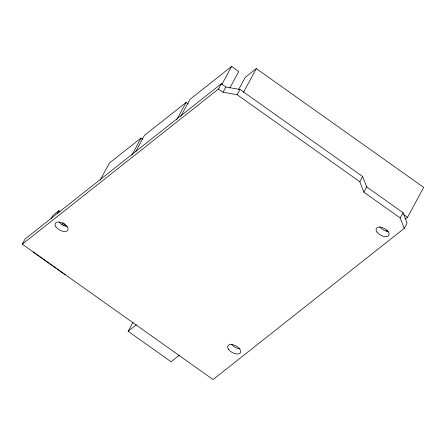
<?xml version="1.0" encoding="UTF-8"?>
<svg xmlns="http://www.w3.org/2000/svg" width="446" height="446" viewBox="0 0 446 446"><rect width="100%" height="100%" fill="white"/><g stroke="black" fill="none" stroke-linecap="round" stroke-linejoin="round"><path stroke-width="0.67" d="M22.3 244.185L25.132 238.95L221.316 83.776L225.86 86.998L239.976 89.468L362.626 176.499L366.679 186.924L403.022 212.709L407.075 223.134L404.249 228.369L213.088 379.563L22.3 244.185L218.484 89.01L221.316 83.776M51.284 218.479L52.935 215.429L58.872 210.735L60.004 211.532M57.227 213.779L58.872 210.735M61.871 225.107L63.187 222.671M63.655 225.559L64.642 223.736M64.982 226.25L65.64 225.035M100.155 180.184L109.398 163.085L141.087 138.026L142.737 139.197M131.838 155.124L141.087 138.026M135.539 151.846L144.454 135.361L186.043 102.469L188.24 104.029M176.794 119.561L186.043 102.469M180.758 116.428L190.002 99.335L231.591 66.437L238.744 71.516L229.829 88.001M221.69 84.757L231.591 66.437M218.484 89.01L223.028 92.233L225.86 86.998M238.61 89.596L245.211 77.387L256.305 68.612L423.7 187.392L407.521 217.314L405.453 218.953M223.028 92.233L237.144 94.703L239.976 89.468M243.427 92.428L256.305 68.612M179.259 355.261L171.063 361.739L128.141 331.283L133.086 322.146M404.249 228.369L400.19 217.943L363.852 192.159L359.794 181.734L362.626 176.499M363.852 192.159L366.679 186.924M386.437 231.268L387.095 230.047M400.19 217.943L403.022 212.709M128.141 331.283L136.337 324.805M237.144 94.703L359.794 181.734M403.781 214.66L407.521 217.314M33.16 252.001L65.35 274.842M388.288 231.396A7.147 3.808 28.4 0 1 379.808 226.774M67.268 226.289A7.147 3.808 28.4 0 1 59.106 222.075M239.892 348.772A7.147 3.808 28.4 0 1 231.413 344.15M55.962 226.897A7.147 3.808 28.4 0 0 67.29 230.816A7.147 3.808 28.4 0 0 61.453 222.56A7.147 3.808 28.4 0 0 55.962 226.897M376.982 232.009A7.147 3.808 28.4 0 0 388.31 235.928A7.147 3.808 28.4 0 0 382.467 227.666A7.147 3.808 28.4 0 0 376.982 232.009M228.581 349.385A7.147 3.808 28.4 0 0 239.909 353.304A7.147 3.808 28.4 0 0 234.072 345.042A7.147 3.808 28.4 0 0 228.581 349.385"/></g></svg>
